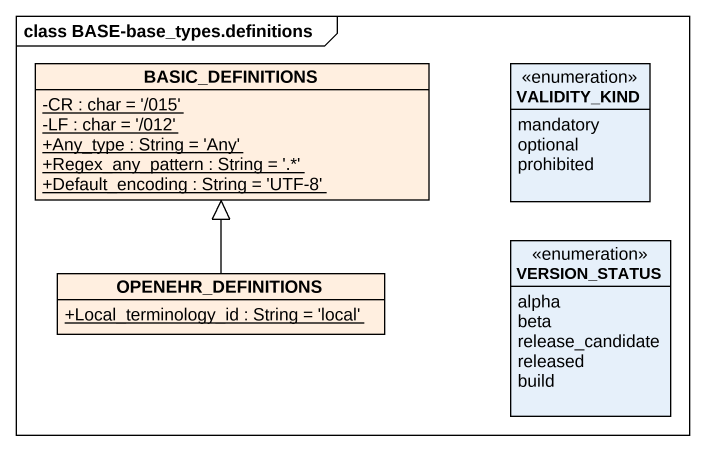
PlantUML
@startuml
mainframe class BASE-base_types.definitions
hide circle
hide empty members
skinparam classAttributeIconSize 0
class BASIC_DEFINITIONS #FFEFE0 {
  {static} -CR : char = '/015'
  {static} -LF : char = '/012'
  {static} +Any_type : String = 'Any'
  {static} +Regex_any_pattern : String = '.*'
  {static} +Default_encoding : String = 'UTF-8'
}
enum VALIDITY_KIND {
  mandatory
  optional
  prohibited
}
class OPENEHR_DEFINITIONS #FFEFE0 {
  {static} +Local_terminology_id : String = 'local'
}
enum VERSION_STATUS {
  alpha
  beta
  release_candidate
  released
  build
}
OPENEHR_DEFINITIONS -up-|> BASIC_DEFINITIONS
@enduml
